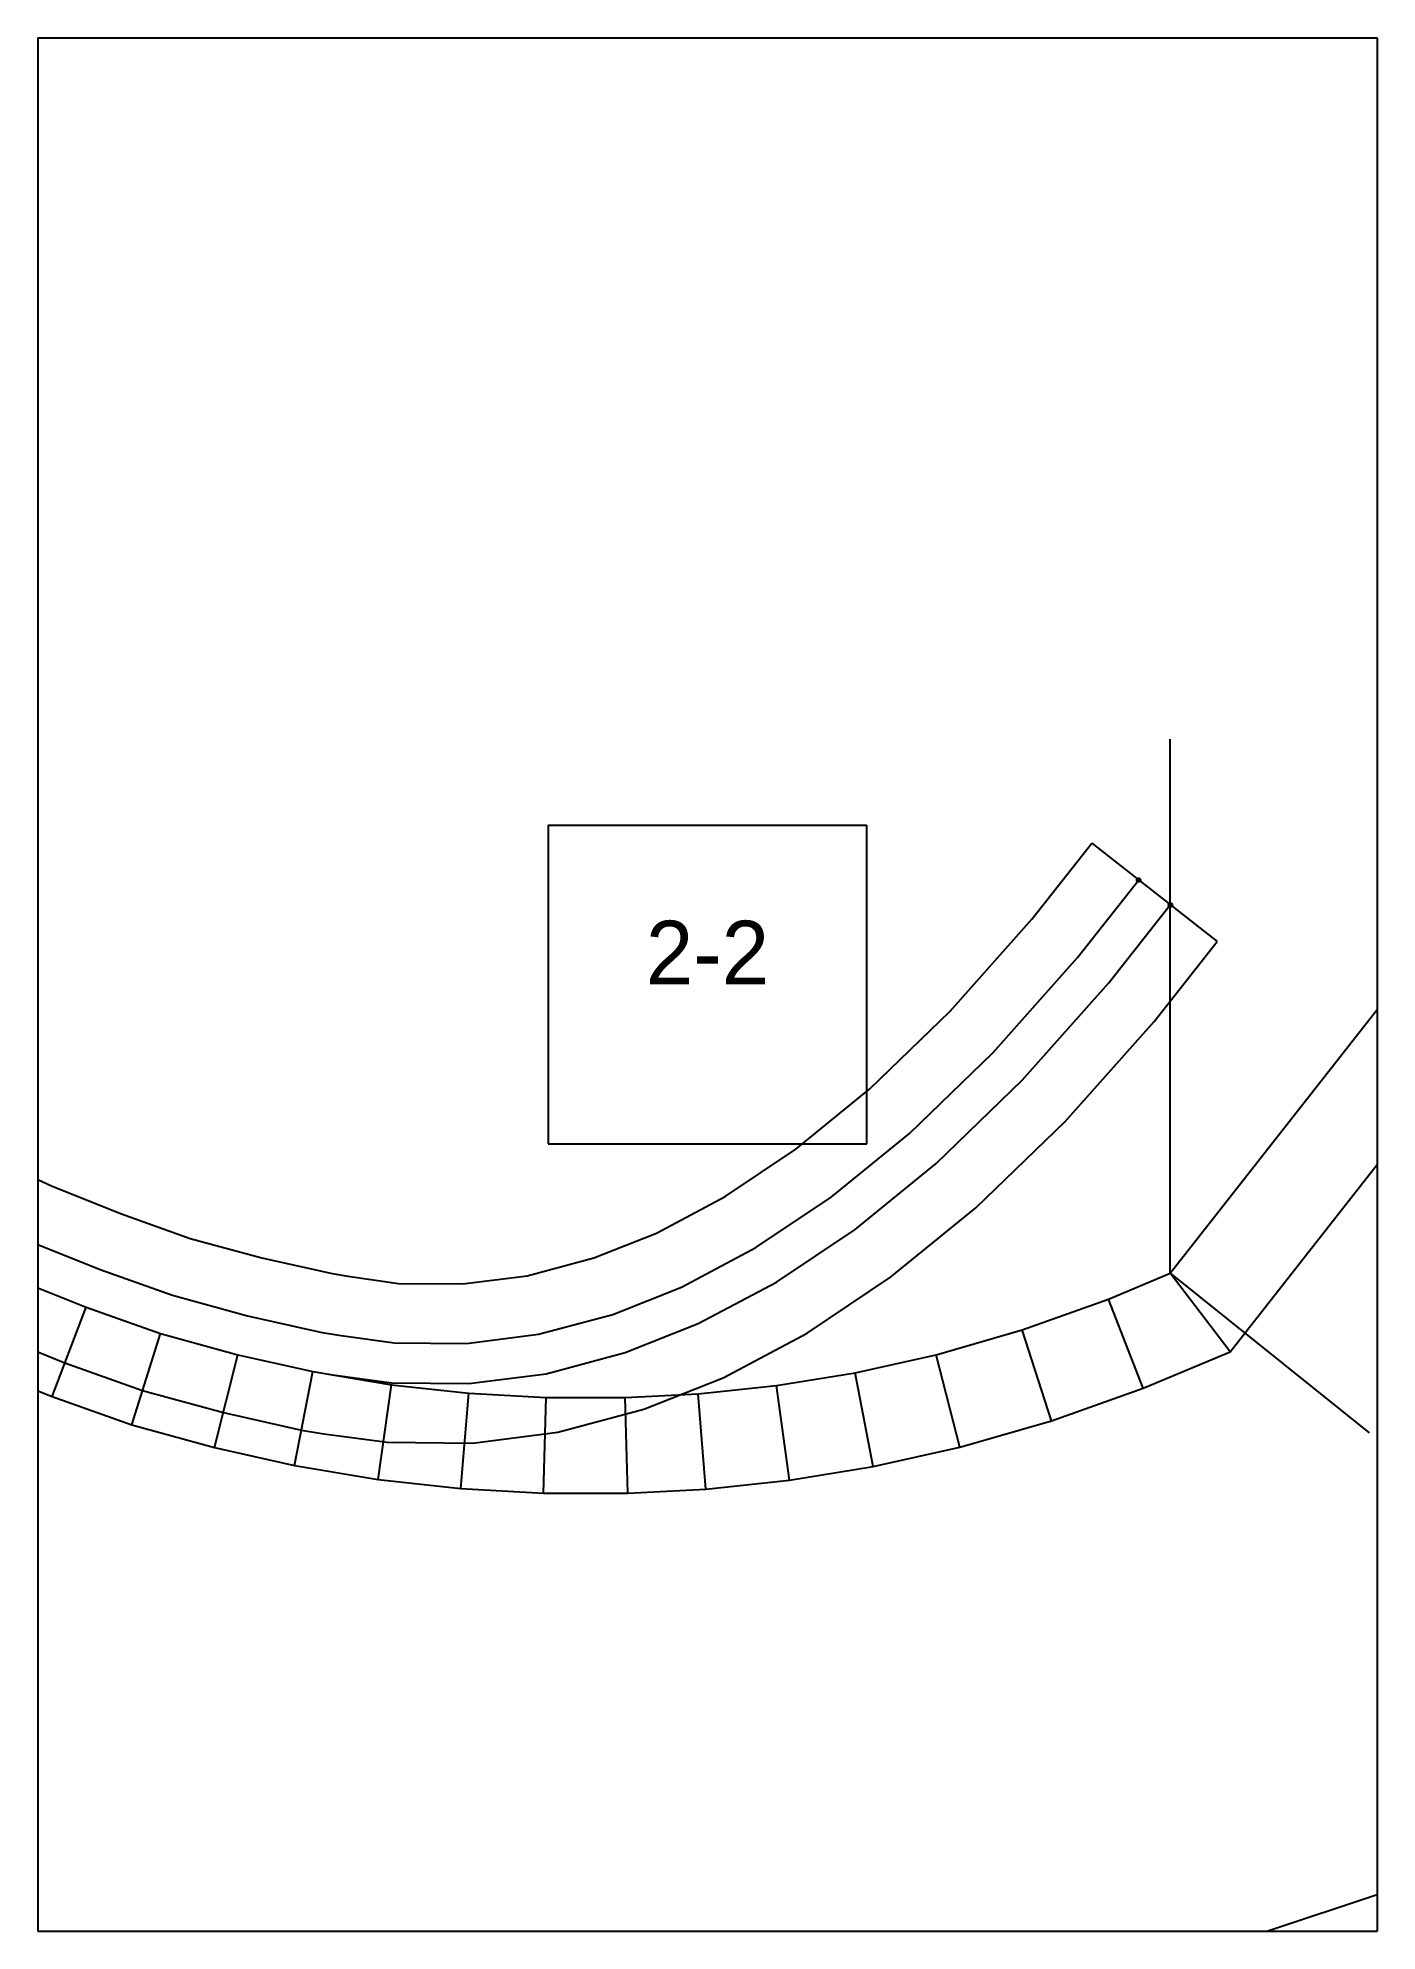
# Paper-space layout 'Plan 2-2' of a CAD drawing. Header units: metres, sheet in millimetres. Extents: x 0 to 210, y 0 to 297.
# The model-space entities are those that its viewports show. They can reach past a viewport. Long polylines and large blocks are cut down to what shows.
import ezdxf
from ezdxf.enums import TextEntityAlignment as Align

# ---------------------------------------------------------------- set-up
doc = ezdxf.new("R2010")
doc.units = ezdxf.units.M
for name, color, linetype in [('default', 7, 'Continuous'), ('mcircles', 7, 'Continuous'), ('TEXTLAYER', 7, 'Continuous'), ('VIEWPORTS', 7, 'Continuous')]:
    doc.layers.add(name, color=color, linetype=linetype)

msp = doc.modelspace()

# ---------------------------------------------------------------- linework, layer by layer
at = {"color": 9}
for p, q in [((210, 0), (210, -297)), ((210, 0), (210, -297)), ((420, 0), (420, -297)), ((420, 0), (420, -297)), ((0, -297), (210, -297)), ((0, -297), (210, -297)), ((210, -297), (420, -297)), ((210, -297), (210, -594)), ((210, -297), (420, -297)), ((210, -297), (210, -594)), ((420, -297), (630, -297)), ((420, -297), (420, -594)), ((420, -297), (630, -297)), ((420, -297), (420, -594)), ((290, -420.5), (340, -420.5)), ((290, -420.5), (290, -470.5)), ((340, -470.5), (340, -420.5)), ((290, -470.5), (340, -470.5)), ((0, -594), (210, -594)), ((0, -594), (210, -594)), ((210, -594), (420, -594)), ((210, -594), (210, -891)), ((210, -594), (420, -594)), ((210, -594), (210, -891)), ((420, -594), (630, -594)), ((420, -594), (420, -891)), ((420, -594), (630, -594)), ((420, -594), (420, -891))]:
    msp.add_line(p, q, dxfattribs=at)
at = {"layer": 'default', "color": 7, "linetype": 'Continuous'}
for p, q in [((387.55, -490.78), (642.01, -166.29)), ((396.96, -503.1), (642.85, -189.54)), ((230.35, -279.25), (206.4, -300.18)), ((387.55, -490.78), (387.55, -407.02)), ((365.86, -435.25), (375.26, -423.31)), ((375.26, -423.31), (394.9, -438.78)), ((375.26, -423.31), (375.26, -423.31)), ((373.03, -441.25), (382.61, -429.1)), ((382.61, -429.1), (382.61, -429.1)), ((377.87, -445.29), (387.55, -433)), ((387.55, -433), (387.55, -433)), ((353.06, -449.69), (365.86, -435.25)), ((385.04, -451.29), (394.9, -438.78)), ((394.9, -438.78), (394.9, -438.78)), ((359.81, -456.16), (373.03, -441.25)), ((364.36, -460.51), (377.87, -445.29)), ((340.47, -461.86), (353.06, -449.69)), ((371.11, -466.98), (385.04, -451.29)), ((346.68, -468.85), (359.81, -456.16)), ((328.84, -471.33), (340.47, -461.86)), ((350.86, -473.56), (364.36, -460.51)), ((334.4, -478.85), (346.68, -468.85)), ((357.07, -480.56), (371.11, -466.98)), ((317.79, -478.74), (328.84, -471.33)), ((201.61, -472.32), (212.22, -477.11)), ((338.14, -483.91), (350.86, -473.56)), ((212.22, -477.11), (223.1, -481.47)), ((197.55, -480.74), (208.55, -485.71)), ((306.98, -484.5), (317.79, -478.74)), ((322.6, -486.77), (334.4, -478.85)), ((343.7, -491.43), (357.07, -480.56)), ((223.1, -481.47), (233.9, -485.34)), ((325.83, -492.17), (338.14, -483.91)), ((208.55, -485.71), (219.79, -490.22)), ((233.9, -485.34), (245.11, -488.38)), ((297.2, -488.39), (306.98, -484.5)), ((310.91, -492.98), (322.6, -486.77)), ((245.11, -488.38), (256.13, -490.86)), ((286.7, -491.19), (297.2, -488.39)), ((206.08, -491.51), (217.56, -496.11)), ((206.08, -491.51), (217.56, -496.11)), ((219.79, -490.22), (231.1, -494.26)), ((256.13, -490.86), (258.58, -491.26)), ((258.58, -491.26), (266.56, -492.38)), ((266.56, -492.38), (276.66, -492.47)), ((276.66, -492.47), (286.7, -491.19)), ((300.13, -497.27), (310.91, -492.98)), ((313.55, -498.7), (325.83, -492.17)), ((330.64, -500.19), (343.7, -491.43)), ((377.87, -494.86), (387.55, -490.78)), ((387.55, -490.78), (418.73, -515.84)), ((396.96, -503.1), (387.55, -490.78)), ((231.1, -494.26), (242.85, -497.46)), ((364.36, -499.69), (377.87, -494.86)), ((383.31, -508.84), (377.87, -494.86)), ((212.25, -510.14), (217.56, -496.11)), ((217.56, -496.11), (229.21, -500.27)), ((217.56, -496.11), (229.21, -500.27)), ((242.85, -497.46), (254.33, -500.03)), ((288.5, -500.37), (300.13, -497.27)), ((302.11, -503.25), (313.55, -498.7)), ((202.42, -500.11), (214.25, -504.85)), ((224.71, -514.58), (229.21, -500.27)), ((229.21, -500.27), (241.34, -503.57)), ((229.21, -500.27), (241.34, -503.57)), ((254.33, -500.03), (257.17, -500.51)), ((257.17, -500.51), (265.89, -501.71)), ((265.89, -501.71), (277.21, -501.81)), ((277.21, -501.81), (288.5, -500.37)), ((317.48, -507.18), (330.64, -500.19)), ((350.86, -503.57), (364.36, -499.69)), ((368.96, -513.97), (364.36, -499.69)), ((214.25, -504.85), (226.41, -509.19)), ((237.72, -518.13), (241.34, -503.57)), ((241.34, -503.57), (253.12, -506.21)), ((241.34, -503.57), (253.12, -506.21)), ((289.71, -506.55), (302.11, -503.25)), ((338.14, -506.4), (350.86, -503.57)), ((354.56, -518.1), (350.86, -503.57)), ((383.31, -508.84), (396.96, -503.1)), ((200.2, -505.31), (212.25, -510.14)), ((250.24, -520.94), (253.12, -506.21)), ((253.12, -506.21), (256.23, -506.73)), ((253.12, -506.21), (265.44, -508.28)), ((256.23, -506.73), (265.44, -507.99)), ((277.58, -508.1), (289.71, -506.55)), ((305.04, -512.13), (317.48, -507.18)), ((325.83, -508.4), (338.14, -506.4)), ((340.98, -521.13), (338.14, -506.4)), ((212.25, -510.14), (224.71, -514.58)), ((226.41, -509.19), (239.08, -512.65)), ((263.37, -523.13), (265.44, -508.28)), ((265.44, -507.99), (277.58, -508.1)), ((265.44, -508.28), (277.58, -509.62)), ((276.34, -524.57), (277.58, -509.62)), ((277.58, -509.62), (289.71, -510.3)), ((289.29, -525.3), (289.71, -510.3)), ((289.71, -510.3), (302.11, -510.3)), ((302.11, -510.3), (313.55, -509.71)), ((302.5, -525.3), (302.11, -510.3)), ((313.55, -509.71), (325.83, -508.4)), ((314.74, -524.66), (313.55, -509.71)), ((327.84, -523.27), (325.83, -508.4)), ((368.96, -513.97), (383.31, -508.84)), ((239.08, -512.65), (251.33, -515.39)), ((291.51, -515.72), (305.04, -512.13)), ((224.71, -514.58), (237.72, -518.13)), ((251.33, -515.39), (254.82, -515.98)), ((254.82, -515.98), (264.76, -517.32)), ((278.14, -517.43), (291.51, -515.72)), ((354.56, -518.1), (368.96, -513.97)), ((237.72, -518.13), (250.24, -520.94)), ((264.76, -517.32), (278.14, -517.43)), ((340.98, -521.13), (354.56, -518.1)), ((250.24, -520.94), (263.37, -523.13)), ((327.84, -523.27), (340.98, -521.13)), ((263.37, -523.13), (276.34, -524.57)), ((276.34, -524.57), (289.29, -525.3)), ((289.29, -525.3), (302.5, -525.3)), ((302.5, -525.3), (314.74, -524.66)), ((314.74, -524.66), (327.84, -523.27)), ((433.51, -583.79), (388.58, -598.75))]:
    msp.add_line(p, q, dxfattribs=at)
at = {"layer": 'mcircles', "color": 7, "linetype": 'Continuous'}
for centre in [(382.6, -429.12), (387.6, -433.02)]:
    msp.add_circle(centre, 0.3, dxfattribs=at)

# ---------------------------------------------------------------- texts
at = {"layer": 'TEXTLAYER', "color": 1}
msp.add_text('2-2', height=10, dxfattribs=at).set_placement((315, -445.5), align=Align.CENTER)

psp = doc.layouts.new('Plan 2-2')

# ---------------------------------------------------------------- viewports
at = {"layer": 'VIEWPORTS'}
psp.add_viewport(center=(105, 148.5), size=(210, 297), view_center_point=(315, -445.5), view_height=297, dxfattribs=at)

doc.saveas('drawing.dxf')
